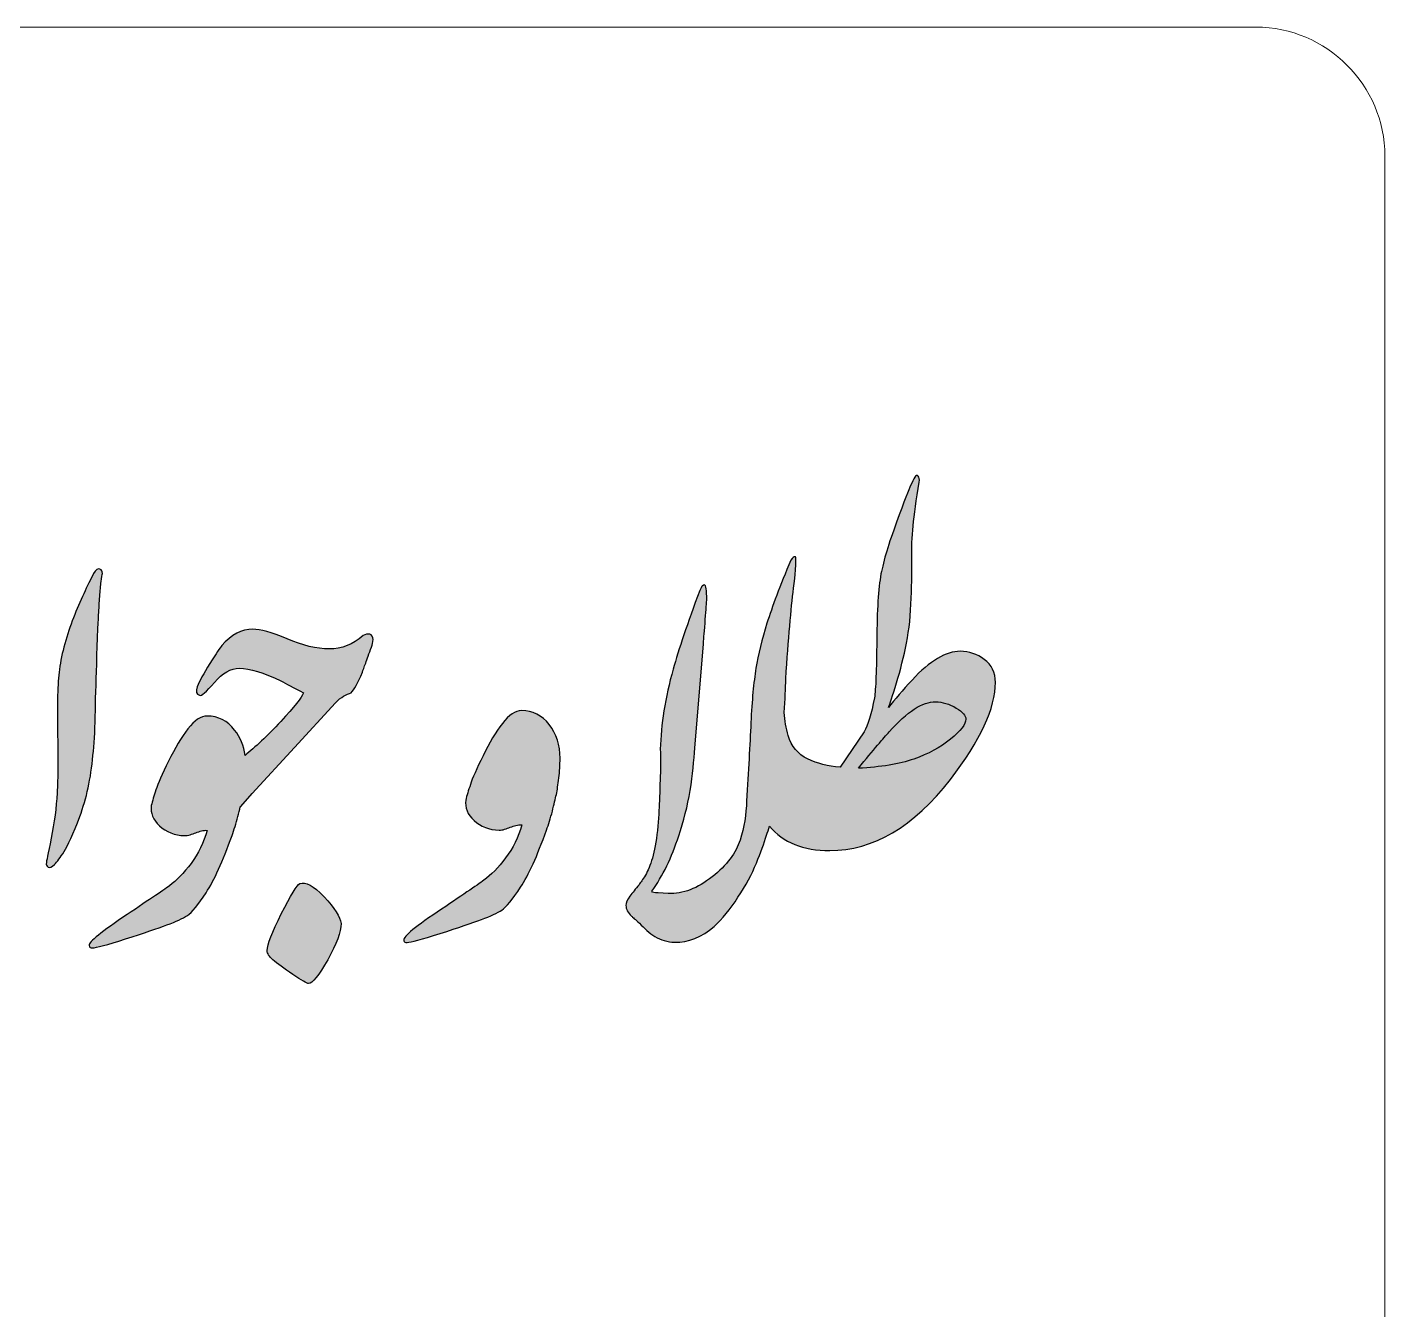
# Model space of a CAD drawing. Header units: millimetres. Extents: x -2352 to 676, y -792 to 122.
# Drawn here: x 654.48 to 675.55, y 101.83 to 121.73 of the extents above; entities that cross this region are included whole.
import ezdxf

# ---------------------------------------------------------------- set-up
doc = ezdxf.new("R2010")
doc.units = ezdxf.units.MM
doc.header["$MEASUREMENT"] = 0
doc.layers.add('Layer 1', color=7, linetype='Continuous')

msp = doc.modelspace()

# ---------------------------------------------------------------- hatches: boundary and pattern name
at = {"layer": 'Layer 1', "true_color": 0x373435}
h = msp.add_hatch(color=250, dxfattribs=at)
edge = h.paths.add_edge_path()
edge.add_spline(control_points=[(666.2322, 111.0967), (666.2386, 110.9753), (666.2588, 110.8567), (666.292, 110.7429), (666.3442, 110.5723), (666.4444, 110.4509), (666.594, 110.3789), (666.7422, 110.3069), (666.9102, 110.2645), (667.0978, 110.2505), (667.0978, 110.2505), (667.4705, 110.7965), (667.4705, 110.7965), (667.5311, 110.9009), (667.5847, 111.0773), (667.6313, 111.3257), (667.6511, 111.4597), (667.6623, 111.7589), (667.6665, 112.2203), (667.6709, 112.682), (667.6919, 113.0248), (667.7315, 113.2478), (667.7725, 113.4552), (667.8529, 113.7218), (667.9729, 114.0492), (668.0927, 114.378), (668.1661, 114.5686), (668.1915, 114.6208), (668.2183, 114.673), (668.2395, 114.7152), (668.2565, 114.7478), (668.2747, 114.7788), (668.2931, 114.7844), (668.3101, 114.7676), (668.3255, 114.7492), (668.3313, 114.7182), (668.3255, 114.6744), (668.2791, 114.3964), (668.2479, 114.1692), (668.2311, 113.9942), (668.2141, 113.8192), (668.2071, 113.6514), (668.2099, 113.4918), (668.2127, 113.3324), (668.2099, 113.1264), (668.2015, 112.8738), (668.1943, 112.6212), (668.1689, 112.3897), (668.1281, 112.1767), (668.0857, 111.9649), (668.0349, 111.7575), (667.9729, 111.5571), (667.9107, 111.3553), (667.8683, 111.2283), (667.8473, 111.1761), (667.9459, 111.3003), (668.0687, 111.4429), (668.2141, 111.6023), (668.4907, 111.9001), (668.7391, 112.0483), (668.9635, 112.0483), (669.1003, 112.0483), (669.2245, 112.0059), (669.3345, 111.9213), (669.4503, 111.8379), (669.5081, 111.7195), (669.5081, 111.5657), (669.5081, 111.1677), (669.2753, 110.6667), (668.8095, 110.0599), (668.2395, 109.3247), (667.6143, 108.9565), (666.937, 108.9565), (666.5262, 108.9565), (666.2138, 109.0823), (666.0016, 109.3349), (665.9864, 109.2843), (665.9718, 109.2381), (665.9578, 109.1965), (665.9182, 109.0723), (665.866, 108.9269), (665.7984, 108.7603), (665.7306, 108.5925), (665.636, 108.4161), (665.5132, 108.2313), (665.3906, 108.0449), (665.2678, 107.8939), (665.1436, 107.7782), (664.9502, 107.613), (664.7456, 107.5312), (664.5312, 107.534), (664.4182, 107.5396), (664.3166, 107.5678), (664.225, 107.6216), (664.1402, 107.6794), (664.0598, 107.7486), (663.985, 107.8318), (663.9188, 107.8869), (663.8778, 107.9221), (663.8622, 107.9391), (663.803, 107.9913), (663.7748, 108.0463), (663.7748, 108.1043), (663.7748, 108.1465), (663.796, 108.1945), (663.8368, 108.2495), (663.8778, 108.3017), (663.9244, 108.3611), (663.978, 108.4273), (664.002, 108.4599), (664.0358, 108.5093), (664.0768, 108.5755), (664.1176, 108.6419), (664.1544, 108.7307), (664.1854, 108.8409), (664.2178, 108.9509), (664.2432, 109.0933), (664.263, 109.2697), (664.2786, 109.4489), (664.2898, 109.6029), (664.2954, 109.7299), (664.2954, 109.7299), (664.3082, 110.1137), (664.3082, 110.1137), (664.311, 110.2463), (664.311, 110.3845), (664.3082, 110.5313), (664.3166, 110.9123), (664.383, 111.3243), (664.5072, 111.7717), (664.5918, 112.0723), (664.7302, 112.4788), (664.9206, 112.991), (664.9334, 113.0248), (664.9474, 113.0474), (664.9588, 113.0586), (664.9714, 113.0714), (664.9812, 113.0784), (664.9898, 113.0784), (665.018, 113.0756), (665.0306, 112.9966), (665.0278, 112.8428), (665.0222, 112.768), (665.0138, 112.648), (665.0024, 112.483), (664.9884, 112.3149), (664.9798, 112.2063), (664.977, 112.1597), (664.977, 112.1597), (664.8416, 110.5483), (664.8416, 110.5483), (664.8332, 110.3549), (664.8092, 110.1347), (664.771, 109.8865), (664.7302, 109.6465), (664.6708, 109.4123), (664.5932, 109.1837), (664.486, 108.8507), (664.3462, 108.5629), (664.1756, 108.3243), (664.184, 108.3075), (664.2164, 108.2989), (664.2744, 108.2989), (664.2744, 108.2989), (664.4324, 108.2905), (664.4324, 108.2905), (664.6582, 108.2821), (664.8854, 108.3681), (665.1126, 108.5487), (665.3398, 108.7293), (665.4836, 108.9199), (665.5458, 109.1187), (665.6078, 109.3191), (665.6416, 109.5209), (665.6474, 109.7255), (665.6756, 110.1913), (665.6968, 110.5963), (665.7136, 110.9419), (665.7306, 111.2891), (665.756, 111.5685), (665.7926, 111.7843), (665.828, 111.9989), (665.8858, 112.2331), (665.9634, 112.4844), (666.0424, 112.737), (666.1652, 113.063), (666.3332, 113.4622), (666.3586, 113.5032), (666.3826, 113.5202), (666.4036, 113.5116), (666.4234, 113.5032), (666.4136, 113.3424), (666.3754, 113.0262), (666.336, 112.7102), (666.2964, 112.2429), (666.2556, 111.6221), (666.2504, 111.4757), (666.243, 111.3005), (666.2322, 111.0967)], knot_values=[0, 0, 0, 0, 0.0151515, 0.0151515, 0.0151515, 0.030303, 0.030303, 0.030303, 0.0454545, 0.0454545, 0.0454545, 0.0606061, 0.0606061, 0.0606061, 0.0757576, 0.0757576, 0.0757576, 0.0909091, 0.0909091, 0.0909091, 0.1060606, 0.1060606, 0.1060606, 0.1212121, 0.1212121, 0.1212121, 0.1363636, 0.1363636, 0.1363636, 0.1515152, 0.1515152, 0.1515152, 0.1666667, 0.1666667, 0.1666667, 0.1818182, 0.1818182, 0.1818182, 0.1969697, 0.1969697, 0.1969697, 0.2121212, 0.2121212, 0.2121212, 0.2272727, 0.2272727, 0.2272727, 0.2424242, 0.2424242, 0.2424242, 0.2575758, 0.2575758, 0.2575758, 0.2727273, 0.2727273, 0.2727273, 0.2878788, 0.2878788, 0.2878788, 0.3030303, 0.3030303, 0.3030303, 0.3181818, 0.3181818, 0.3181818, 0.3333333, 0.3333333, 0.3333333, 0.3484848, 0.3484848, 0.3484848, 0.3636364, 0.3636364, 0.3636364, 0.3787879, 0.3787879, 0.3787879, 0.3939394, 0.3939394, 0.3939394, 0.4090909, 0.4090909, 0.4090909, 0.4242424, 0.4242424, 0.4242424, 0.4393939, 0.4393939, 0.4393939, 0.4545455, 0.4545455, 0.4545455, 0.469697, 0.469697, 0.469697, 0.4848485, 0.4848485, 0.4848485, 0.5, 0.5, 0.5, 0.5151515, 0.5151515, 0.5151515, 0.530303, 0.530303, 0.530303, 0.5454545, 0.5454545, 0.5454545, 0.5606061, 0.5606061, 0.5606061, 0.5757576, 0.5757576, 0.5757576, 0.5909091, 0.5909091, 0.5909091, 0.6060606, 0.6060606, 0.6060606, 0.6212121, 0.6212121, 0.6212121, 0.6363636, 0.6363636, 0.6363636, 0.6515152, 0.6515152, 0.6515152, 0.6666667, 0.6666667, 0.6666667, 0.6818182, 0.6818182, 0.6818182, 0.6969697, 0.6969697, 0.6969697, 0.7121212, 0.7121212, 0.7121212, 0.7272727, 0.7272727, 0.7272727, 0.7424242, 0.7424242, 0.7424242, 0.7575758, 0.7575758, 0.7575758, 0.7727273, 0.7727273, 0.7727273, 0.7878788, 0.7878788, 0.7878788, 0.8030303, 0.8030303, 0.8030303, 0.8181818, 0.8181818, 0.8181818, 0.8333333, 0.8333333, 0.8333333, 0.8484848, 0.8484848, 0.8484848, 0.8636364, 0.8636364, 0.8636364, 0.8787879, 0.8787879, 0.8787879, 0.8939394, 0.8939394, 0.8939394, 0.9090909, 0.9090909, 0.9090909, 0.9242424, 0.9242424, 0.9242424, 0.9393939, 0.9393939, 0.9393939, 0.9545455, 0.9545455, 0.9545455, 0.969697, 0.969697, 0.969697, 0.9848485, 0.9848485, 0.9848485, 1, 1, 1, 1], degree=3, periodic=1)
h = msp.add_hatch(color=250, dxfattribs=at)
edge = h.paths.add_edge_path()
edge.add_spline(control_points=[(655.5634, 111.8465), (655.5522, 111.5459), (655.545, 111.2765), (655.5408, 111.0379), (655.5366, 110.7995), (655.5254, 110.5977), (655.5056, 110.4327), (655.4732, 110.0771), (655.404, 109.7623), (655.301, 109.4871), (655.198, 109.2135), (655.1162, 109.0315), (655.0568, 108.9397), (654.9976, 108.8493), (654.9482, 108.7831), (654.91, 108.7407), (654.8664, 108.6997), (654.8324, 108.6857), (654.8084, 108.6997), (654.786, 108.7139), (654.776, 108.7379), (654.7816, 108.7703), (654.7816, 108.7789), (654.807, 108.9045), (654.8564, 109.1471), (654.9058, 109.3885), (654.937, 109.6241), (654.9496, 109.8513), (654.9624, 110.0785), (654.9638, 110.4001), (654.9552, 110.8151), (654.9468, 111.2299), (654.9566, 111.5473), (654.9848, 111.7675), (655.0018, 111.8945), (655.0286, 112.0271), (655.0668, 112.1641), (655.1062, 112.3023), (655.1514, 112.4363), (655.2022, 112.5678), (655.253, 112.699), (655.3052, 112.8232), (655.3616, 112.9416), (655.4166, 113.0602), (655.4674, 113.1646), (655.514, 113.2564), (655.5522, 113.3142), (655.586, 113.3368), (655.6128, 113.324), (655.641, 113.3114), (655.6524, 113.2888), (655.651, 113.2564), (655.6452, 113.2366), (655.6382, 113.1942), (655.6312, 113.1294), (655.6242, 113.0644), (655.6184, 112.9882), (655.6114, 112.898), (655.6044, 112.809), (655.5974, 112.713), (655.593, 112.6114), (655.5874, 112.5084), (655.5818, 112.4095), (655.5776, 112.3109), (655.5734, 112.2135), (655.5704, 112.1231), (655.5676, 112.0399), (655.5648, 111.9581), (655.5634, 111.8931), (655.5634, 111.8465)], knot_values=[0, 0, 0, 0, 0.0434783, 0.0434783, 0.0434783, 0.0869565, 0.0869565, 0.0869565, 0.1304348, 0.1304348, 0.1304348, 0.173913, 0.173913, 0.173913, 0.2173913, 0.2173913, 0.2173913, 0.2608696, 0.2608696, 0.2608696, 0.3043478, 0.3043478, 0.3043478, 0.3478261, 0.3478261, 0.3478261, 0.3913043, 0.3913043, 0.3913043, 0.4347826, 0.4347826, 0.4347826, 0.4782609, 0.4782609, 0.4782609, 0.5217391, 0.5217391, 0.5217391, 0.5652174, 0.5652174, 0.5652174, 0.6086957, 0.6086957, 0.6086957, 0.6521739, 0.6521739, 0.6521739, 0.6956522, 0.6956522, 0.6956522, 0.7391304, 0.7391304, 0.7391304, 0.7826087, 0.7826087, 0.7826087, 0.826087, 0.826087, 0.826087, 0.8695652, 0.8695652, 0.8695652, 0.9130435, 0.9130435, 0.9130435, 0.9565217, 0.9565217, 0.9565217, 1, 1, 1, 1], degree=3, periodic=1)
h = msp.add_hatch(color=250, dxfattribs=at)
edge = h.paths.add_edge_path()
edge.add_spline(control_points=[(657.6628, 109.1881), (657.5188, 108.7889), (657.3848, 108.4939), (657.2606, 108.3035), (657.1378, 108.1129), (657.0406, 107.9959), (656.97, 107.9493), (656.8994, 107.9041), (656.7936, 107.8546), (656.6538, 107.8024), (656.5128, 107.7502), (656.2982, 107.6782), (656.0104, 107.585), (655.7226, 107.4934), (655.5532, 107.4468), (655.4996, 107.4468), (655.4672, 107.4468), (655.4502, 107.4552), (655.4502, 107.4722), (655.4178, 107.516), (655.5884, 107.6642), (655.9652, 107.9167), (656.342, 108.1693), (656.5848, 108.3345), (656.6934, 108.4121), (656.802, 108.4911), (656.9136, 108.6069), (657.0278, 108.7579), (657.1422, 108.9103), (657.2254, 109.0809), (657.2776, 109.2701), (657.248, 109.2729), (657.2184, 109.2701), (657.1886, 109.2629), (657.1604, 109.2545), (657.1308, 109.2447), (657.1026, 109.2333), (657.073, 109.2221), (657.0434, 109.2121), (657.0138, 109.2023), (656.9826, 109.1925), (656.9544, 109.1881), (656.9262, 109.1881), (656.7724, 109.1939), (656.644, 109.2433), (656.5396, 109.3391), (656.4366, 109.4337), (656.3928, 109.5395), (656.4098, 109.6553), (656.4266, 109.7245), (656.4506, 109.8049), (656.4818, 109.8993), (656.5142, 109.9925), (656.579, 110.1407), (656.6778, 110.3439), (656.778, 110.5457), (656.8782, 110.7135), (656.9784, 110.8463), (657.0786, 110.9775), (657.1788, 111.0437), (657.2776, 111.0437), (657.4484, 111.0437), (657.5908, 110.9719), (657.7038, 110.8265), (657.792, 110.7141), (657.8458, 110.5825), (657.865, 110.4335), (658.0203, 110.5569), (658.2043, 110.7315), (658.4209, 110.9575), (658.6271, 111.1861), (658.7441, 111.3343), (658.7723, 111.4033), (658.6143, 111.4839), (658.4971, 111.5459), (658.4209, 111.5897), (658.1501, 111.7195), (657.9369, 111.7843), (657.7788, 111.7843), (657.6448, 111.7843), (657.515, 111.7111), (657.3908, 111.5643), (657.261, 111.4161), (657.1848, 111.3497), (657.1594, 111.3667), (657.11, 111.3793), (657.0972, 111.4245), (657.1226, 111.4979), (657.1552, 111.5811), (657.2214, 111.7011), (657.3202, 111.8577), (657.419, 112.0159), (657.4796, 112.1075), (657.5022, 112.1357), (657.6518, 112.3065), (657.8126, 112.3911), (657.9863, 112.3911), (658.0965, 112.3911), (658.2743, 112.3417), (658.5197, 112.2429), (658.7597, 112.1385), (658.9755, 112.0849), (659.1689, 112.0849), (659.3635, 112.0849), (659.5399, 112.1541), (659.6981, 112.2923), (659.7305, 112.3121), (659.7657, 112.3191), (659.8011, 112.3163), (659.8335, 112.3009), (659.8505, 112.2713), (659.8505, 112.2303), (659.8505, 112.1921), (659.8419, 112.1513), (659.8265, 112.1103), (659.7897, 112.0115), (659.7601, 111.9297), (659.7375, 111.8663), (659.7135, 111.8027), (659.6967, 111.7547), (659.6853, 111.7223), (659.6133, 111.5557), (659.5555, 111.4499), (659.5117, 111.4033), (659.4369, 111.3865), (659.3565, 111.3357), (659.2677, 111.2509), (659.2677, 111.2509), (658.6313, 110.5553), (658.6313, 110.5553), (658.6313, 110.5553), (657.9737, 109.8413), (657.9737, 109.8413), (657.9737, 109.8413), (657.8, 109.6381), (657.8, 109.6381), (657.8, 109.6381), (657.791, 109.6345), (657.791, 109.6345), (657.7806, 109.5893), (657.768, 109.5387), (657.7532, 109.4831), (657.7264, 109.3773), (657.6952, 109.2785), (657.6628, 109.1881)], knot_values=[0, 0, 0, 0, 0.0208333, 0.0208333, 0.0208333, 0.0416667, 0.0416667, 0.0416667, 0.0625, 0.0625, 0.0625, 0.0833333, 0.0833333, 0.0833333, 0.1041667, 0.1041667, 0.1041667, 0.125, 0.125, 0.125, 0.1458333, 0.1458333, 0.1458333, 0.1666667, 0.1666667, 0.1666667, 0.1875, 0.1875, 0.1875, 0.2083333, 0.2083333, 0.2083333, 0.2291667, 0.2291667, 0.2291667, 0.25, 0.25, 0.25, 0.2708333, 0.2708333, 0.2708333, 0.2916667, 0.2916667, 0.2916667, 0.3125, 0.3125, 0.3125, 0.3333333, 0.3333333, 0.3333333, 0.3541667, 0.3541667, 0.3541667, 0.375, 0.375, 0.375, 0.3958333, 0.3958333, 0.3958333, 0.4166667, 0.4166667, 0.4166667, 0.4375, 0.4375, 0.4375, 0.4583333, 0.4583333, 0.4583333, 0.4791667, 0.4791667, 0.4791667, 0.5, 0.5, 0.5, 0.5208333, 0.5208333, 0.5208333, 0.5416667, 0.5416667, 0.5416667, 0.5625, 0.5625, 0.5625, 0.5833333, 0.5833333, 0.5833333, 0.6041667, 0.6041667, 0.6041667, 0.625, 0.625, 0.625, 0.6458333, 0.6458333, 0.6458333, 0.6666667, 0.6666667, 0.6666667, 0.6875, 0.6875, 0.6875, 0.7083333, 0.7083333, 0.7083333, 0.7291667, 0.7291667, 0.7291667, 0.75, 0.75, 0.75, 0.7708333, 0.7708333, 0.7708333, 0.7916667, 0.7916667, 0.7916667, 0.8125, 0.8125, 0.8125, 0.8333333, 0.8333333, 0.8333333, 0.8541667, 0.8541667, 0.8541667, 0.875, 0.875, 0.875, 0.8958333, 0.8958333, 0.8958333, 0.9166667, 0.9166667, 0.9166667, 0.9375, 0.9375, 0.9375, 0.9583333, 0.9583333, 0.9583333, 0.9791667, 0.9791667, 0.9791667, 1, 1, 1, 1], degree=3, periodic=1)
h = msp.add_hatch(color=250, dxfattribs=at)
edge = h.paths.add_edge_path()
edge.add_spline(control_points=[(669.0495, 110.9941), (669.0495, 111.0491), (669.0001, 111.1071), (668.9013, 111.1677), (668.7927, 111.2311), (668.6855, 111.2637), (668.5781, 111.2637), (668.3793, 111.2721), (668.1407, 111.1155), (667.8585, 110.7965), (667.7767, 110.7105), (667.6173, 110.5229), (667.3829, 110.2335), (667.7301, 110.2505), (668.0165, 110.2985), (668.2409, 110.3761), (668.4653, 110.4551), (668.6557, 110.5581), (668.8095, 110.6851), (668.9691, 110.8135), (669.0495, 110.9179), (669.0495, 110.9941)], knot_values=[0, 0, 0, 0, 0.1428571, 0.1428571, 0.1428571, 0.2857143, 0.2857143, 0.2857143, 0.4285714, 0.4285714, 0.4285714, 0.5714286, 0.5714286, 0.5714286, 0.7142857, 0.7142857, 0.7142857, 0.8571429, 0.8571429, 0.8571429, 1, 1, 1, 1], degree=3, periodic=1)
h = msp.add_hatch(color=250, dxfattribs=at)
edge = h.paths.add_edge_path()
edge.add_spline(control_points=[(662.5414, 109.2727), (662.3987, 108.8719), (662.2647, 108.5769), (662.1405, 108.3879), (662.0163, 108.1973), (661.9189, 108.0789), (661.8499, 108.0337), (661.7793, 107.9885), (661.6735, 107.9391), (661.5337, 107.8869), (661.3927, 107.8346), (661.1781, 107.7626), (660.8903, 107.6694), (660.6025, 107.5778), (660.4317, 107.5312), (660.3795, 107.5312), (660.3471, 107.5312), (660.3301, 107.5396), (660.3301, 107.5566), (660.2977, 107.6004), (660.4683, 107.7486), (660.8451, 108.0013), (661.2205, 108.2523), (661.4633, 108.4189), (661.5719, 108.4965), (661.6819, 108.5755), (661.7935, 108.6899), (661.9077, 108.8423), (662.0221, 108.9933), (662.1053, 109.1639), (662.1575, 109.3545), (662.1265, 109.3573), (662.0967, 109.3545), (662.0685, 109.3459), (662.0389, 109.3375), (662.0107, 109.3291), (661.9811, 109.3177), (661.9529, 109.3065), (661.9233, 109.2965), (661.8921, 109.2867), (661.8625, 109.2769), (661.8329, 109.2727), (661.8061, 109.2727), (661.6523, 109.2769), (661.5225, 109.3277), (661.4195, 109.4221), (661.3165, 109.5181), (661.2727, 109.6239), (661.2897, 109.7397), (661.3051, 109.8075), (661.3305, 109.8893), (661.3617, 109.9823), (661.3927, 110.0769), (661.4589, 110.2251), (661.5577, 110.4269), (661.6565, 110.6301), (661.7567, 110.7981), (661.8583, 110.9293), (661.9585, 111.0619), (662.0587, 111.1283), (662.1575, 111.1283), (662.3283, 111.1283), (662.4707, 111.0563), (662.5838, 110.9109), (662.6966, 110.7669), (662.753, 110.5919), (662.753, 110.3887), (662.753, 110.2857), (662.746, 110.1841), (662.7348, 110.0825), (662.722, 109.9795), (662.7094, 109.8949), (662.6952, 109.8285), (662.681, 109.7609), (662.66, 109.6733), (662.6332, 109.5675), (662.6048, 109.4617), (662.5752, 109.3629), (662.5414, 109.2727)], knot_values=[0, 0, 0, 0, 0.0384615, 0.0384615, 0.0384615, 0.0769231, 0.0769231, 0.0769231, 0.1153846, 0.1153846, 0.1153846, 0.1538462, 0.1538462, 0.1538462, 0.1923077, 0.1923077, 0.1923077, 0.2307692, 0.2307692, 0.2307692, 0.2692308, 0.2692308, 0.2692308, 0.3076923, 0.3076923, 0.3076923, 0.3461538, 0.3461538, 0.3461538, 0.3846154, 0.3846154, 0.3846154, 0.4230769, 0.4230769, 0.4230769, 0.4615385, 0.4615385, 0.4615385, 0.5, 0.5, 0.5, 0.5384615, 0.5384615, 0.5384615, 0.5769231, 0.5769231, 0.5769231, 0.6153846, 0.6153846, 0.6153846, 0.6538462, 0.6538462, 0.6538462, 0.6923077, 0.6923077, 0.6923077, 0.7307692, 0.7307692, 0.7307692, 0.7692308, 0.7692308, 0.7692308, 0.8076923, 0.8076923, 0.8076923, 0.8461538, 0.8461538, 0.8461538, 0.8846154, 0.8846154, 0.8846154, 0.9230769, 0.9230769, 0.9230769, 0.9615385, 0.9615385, 0.9615385, 1, 1, 1, 1], degree=3, periodic=1)
h = msp.add_hatch(color=250, dxfattribs=at)
edge = h.paths.add_edge_path()
edge.add_spline(control_points=[(658.2091, 107.4054), (658.2091, 107.3588), (658.2387, 107.3108), (658.2967, 107.2614), (658.3657, 107.2064), (658.4687, 107.1316), (658.6057, 107.0356), (658.7439, 106.941), (658.8257, 106.8932), (658.8497, 106.8932), (658.9105, 106.8932), (659.0093, 107.0172), (659.1475, 107.2628), (659.2859, 107.5098), (659.3549, 107.6974), (659.3549, 107.8272), (659.3437, 107.9261), (659.2561, 108.0645), (659.0925, 108.2393), (658.9273, 108.4143), (658.8019, 108.4821), (658.7143, 108.4441), (658.6691, 108.4215), (658.5747, 108.2663), (658.4279, 107.9769), (658.2825, 107.6876), (658.2091, 107.497), (658.2091, 107.4054)], knot_values=[0, 0, 0, 0, 0.1111111, 0.1111111, 0.1111111, 0.2222222, 0.2222222, 0.2222222, 0.3333333, 0.3333333, 0.3333333, 0.4444444, 0.4444444, 0.4444444, 0.5555556, 0.5555556, 0.5555556, 0.6666667, 0.6666667, 0.6666667, 0.7777778, 0.7777778, 0.7777778, 0.8888889, 0.8888889, 0.8888889, 1, 1, 1, 1], degree=3, periodic=1)

# ---------------------------------------------------------------- linework, layer by layer
at = {"layer": 'Layer 1', "color": 250, "lineweight": 18}
msp.add_open_spline([(637.7503, 121.7313), (637.7503, 121.7313), (673.5503, 121.7313), (673.5503, 121.7313), (674.6503, 121.7313), (675.5503, 120.8313), (675.5503, 119.7313), (675.5503, 119.7313), (675.5503, 83.9313), (675.5503, 83.9313), (675.5503, 82.8313), (674.6503, 81.9313), (673.5503, 81.9313), (673.5503, 81.9313), (637.7503, 81.9313), (637.7503, 81.9313), (636.6503, 81.9313), (635.7503, 82.8313), (635.7503, 83.9313), (635.7503, 83.9313), (635.7503, 119.7313), (635.7503, 119.7313), (635.7503, 120.8313), (636.6503, 121.7313), (637.7503, 121.7313)], degree=3, knots=[0, 0, 0, 0, 0.125, 0.125, 0.125, 0.25, 0.25, 0.25, 0.375, 0.375, 0.375, 0.5, 0.5, 0.5, 0.625, 0.625, 0.625, 0.75, 0.75, 0.75, 0.875, 0.875, 0.875, 1, 1, 1, 1], dxfattribs=at)
at = {"layer": 'Layer 1', "color": 250}
for points, knots in [([(666.2322, 111.0967), (666.2386, 110.9753), (666.2588, 110.8567), (666.292, 110.7429), (666.3442, 110.5723), (666.4444, 110.4509), (666.594, 110.3789), (666.7422, 110.3069), (666.9102, 110.2645), (667.0978, 110.2505), (667.0978, 110.2505), (667.4705, 110.7965), (667.4705, 110.7965), (667.5311, 110.9009), (667.5847, 111.0773), (667.6313, 111.3257), (667.6511, 111.4597), (667.6623, 111.7589), (667.6665, 112.2203), (667.6709, 112.682), (667.6919, 113.0248), (667.7315, 113.2478), (667.7725, 113.4552), (667.8529, 113.7218), (667.9729, 114.0492), (668.0927, 114.378), (668.1661, 114.5686), (668.1915, 114.6208), (668.2183, 114.673), (668.2395, 114.7152), (668.2565, 114.7478), (668.2747, 114.7788), (668.2931, 114.7844), (668.3101, 114.7676), (668.3255, 114.7492), (668.3313, 114.7182), (668.3255, 114.6744), (668.2791, 114.3964), (668.2479, 114.1692), (668.2311, 113.9942), (668.2141, 113.8192), (668.2071, 113.6514), (668.2099, 113.4918), (668.2127, 113.3324), (668.2099, 113.1264), (668.2015, 112.8738), (668.1943, 112.6212), (668.1689, 112.3897), (668.1281, 112.1767), (668.0857, 111.9649), (668.0349, 111.7575), (667.9729, 111.5571), (667.9107, 111.3553), (667.8683, 111.2283), (667.8473, 111.1761), (667.9459, 111.3003), (668.0687, 111.4429), (668.2141, 111.6023), (668.4907, 111.9001), (668.7391, 112.0483), (668.9635, 112.0483), (669.1003, 112.0483), (669.2245, 112.0059), (669.3345, 111.9213), (669.4503, 111.8379), (669.5081, 111.7195), (669.5081, 111.5657), (669.5081, 111.1677), (669.2753, 110.6667), (668.8095, 110.0599), (668.2395, 109.3247), (667.6143, 108.9565), (666.937, 108.9565), (666.5262, 108.9565), (666.2138, 109.0823), (666.0016, 109.3349), (665.9864, 109.2843), (665.9718, 109.2381), (665.9578, 109.1965), (665.9182, 109.0723), (665.866, 108.9269), (665.7984, 108.7603), (665.7306, 108.5925), (665.636, 108.4161), (665.5132, 108.2313), (665.3906, 108.0449), (665.2678, 107.8939), (665.1436, 107.7782), (664.9502, 107.613), (664.7456, 107.5312), (664.5312, 107.534), (664.4182, 107.5396), (664.3166, 107.5678), (664.225, 107.6216), (664.1402, 107.6794), (664.0598, 107.7486), (663.985, 107.8318), (663.9188, 107.8869), (663.8778, 107.9221), (663.8622, 107.9391), (663.803, 107.9913), (663.7748, 108.0463), (663.7748, 108.1043), (663.7748, 108.1465), (663.796, 108.1945), (663.8368, 108.2495), (663.8778, 108.3017), (663.9244, 108.3611), (663.978, 108.4273), (664.002, 108.4599), (664.0358, 108.5093), (664.0768, 108.5755), (664.1176, 108.6419), (664.1544, 108.7307), (664.1854, 108.8409), (664.2178, 108.9509), (664.2432, 109.0933), (664.263, 109.2697), (664.2786, 109.4489), (664.2898, 109.6029), (664.2954, 109.7299), (664.2954, 109.7299), (664.3082, 110.1137), (664.3082, 110.1137), (664.311, 110.2463), (664.311, 110.3845), (664.3082, 110.5313), (664.3166, 110.9123), (664.383, 111.3243), (664.5072, 111.7717), (664.5918, 112.0723), (664.7302, 112.4788), (664.9206, 112.991), (664.9334, 113.0248), (664.9474, 113.0474), (664.9588, 113.0586), (664.9714, 113.0714), (664.9812, 113.0784), (664.9898, 113.0784), (665.018, 113.0756), (665.0306, 112.9966), (665.0278, 112.8428), (665.0222, 112.768), (665.0138, 112.648), (665.0024, 112.483), (664.9884, 112.3149), (664.9798, 112.2063), (664.977, 112.1597), (664.977, 112.1597), (664.8416, 110.5483), (664.8416, 110.5483), (664.8332, 110.3549), (664.8092, 110.1347), (664.771, 109.8865), (664.7302, 109.6465), (664.6708, 109.4123), (664.5932, 109.1837), (664.486, 108.8507), (664.3462, 108.5629), (664.1756, 108.3243), (664.184, 108.3075), (664.2164, 108.2989), (664.2744, 108.2989), (664.2744, 108.2989), (664.4324, 108.2905), (664.4324, 108.2905), (664.6582, 108.2821), (664.8854, 108.3681), (665.1126, 108.5487), (665.3398, 108.7293), (665.4836, 108.9199), (665.5458, 109.1187), (665.6078, 109.3191), (665.6416, 109.5209), (665.6474, 109.7255), (665.6756, 110.1913), (665.6968, 110.5963), (665.7136, 110.9419), (665.7306, 111.2891), (665.756, 111.5685), (665.7926, 111.7843), (665.828, 111.9989), (665.8858, 112.2331), (665.9634, 112.4844), (666.0424, 112.737), (666.1652, 113.063), (666.3332, 113.4622), (666.3586, 113.5032), (666.3826, 113.5202), (666.4036, 113.5116), (666.4234, 113.5032), (666.4136, 113.3424), (666.3754, 113.0262), (666.336, 112.7102), (666.2964, 112.2429), (666.2556, 111.6221), (666.2504, 111.4757), (666.243, 111.3005), (666.2322, 111.0967)], [0, 0, 0, 0, 0.0151515, 0.0151515, 0.0151515, 0.030303, 0.030303, 0.030303, 0.0454545, 0.0454545, 0.0454545, 0.0606061, 0.0606061, 0.0606061, 0.0757576, 0.0757576, 0.0757576, 0.0909091, 0.0909091, 0.0909091, 0.1060606, 0.1060606, 0.1060606, 0.1212121, 0.1212121, 0.1212121, 0.1363636, 0.1363636, 0.1363636, 0.1515152, 0.1515152, 0.1515152, 0.1666667, 0.1666667, 0.1666667, 0.1818182, 0.1818182, 0.1818182, 0.1969697, 0.1969697, 0.1969697, 0.2121212, 0.2121212, 0.2121212, 0.2272727, 0.2272727, 0.2272727, 0.2424242, 0.2424242, 0.2424242, 0.2575758, 0.2575758, 0.2575758, 0.2727273, 0.2727273, 0.2727273, 0.2878788, 0.2878788, 0.2878788, 0.3030303, 0.3030303, 0.3030303, 0.3181818, 0.3181818, 0.3181818, 0.3333333, 0.3333333, 0.3333333, 0.3484848, 0.3484848, 0.3484848, 0.3636364, 0.3636364, 0.3636364, 0.3787879, 0.3787879, 0.3787879, 0.3939394, 0.3939394, 0.3939394, 0.4090909, 0.4090909, 0.4090909, 0.4242424, 0.4242424, 0.4242424, 0.4393939, 0.4393939, 0.4393939, 0.4545455, 0.4545455, 0.4545455, 0.469697, 0.469697, 0.469697, 0.4848485, 0.4848485, 0.4848485, 0.5, 0.5, 0.5, 0.5151515, 0.5151515, 0.5151515, 0.530303, 0.530303, 0.530303, 0.5454545, 0.5454545, 0.5454545, 0.5606061, 0.5606061, 0.5606061, 0.5757576, 0.5757576, 0.5757576, 0.5909091, 0.5909091, 0.5909091, 0.6060606, 0.6060606, 0.6060606, 0.6212121, 0.6212121, 0.6212121, 0.6363636, 0.6363636, 0.6363636, 0.6515152, 0.6515152, 0.6515152, 0.6666667, 0.6666667, 0.6666667, 0.6818182, 0.6818182, 0.6818182, 0.6969697, 0.6969697, 0.6969697, 0.7121212, 0.7121212, 0.7121212, 0.7272727, 0.7272727, 0.7272727, 0.7424242, 0.7424242, 0.7424242, 0.7575758, 0.7575758, 0.7575758, 0.7727273, 0.7727273, 0.7727273, 0.7878788, 0.7878788, 0.7878788, 0.8030303, 0.8030303, 0.8030303, 0.8181818, 0.8181818, 0.8181818, 0.8333333, 0.8333333, 0.8333333, 0.8484848, 0.8484848, 0.8484848, 0.8636364, 0.8636364, 0.8636364, 0.8787879, 0.8787879, 0.8787879, 0.8939394, 0.8939394, 0.8939394, 0.9090909, 0.9090909, 0.9090909, 0.9242424, 0.9242424, 0.9242424, 0.9393939, 0.9393939, 0.9393939, 0.9545455, 0.9545455, 0.9545455, 0.969697, 0.969697, 0.969697, 0.9848485, 0.9848485, 0.9848485, 1, 1, 1, 1]), ([(655.5634, 111.8465), (655.5522, 111.5459), (655.545, 111.2765), (655.5408, 111.0379), (655.5366, 110.7995), (655.5254, 110.5977), (655.5056, 110.4327), (655.4732, 110.0771), (655.404, 109.7623), (655.301, 109.4871), (655.198, 109.2135), (655.1162, 109.0315), (655.0568, 108.9397), (654.9976, 108.8493), (654.9482, 108.7831), (654.91, 108.7407), (654.8664, 108.6997), (654.8324, 108.6857), (654.8084, 108.6997), (654.786, 108.7139), (654.776, 108.7379), (654.7816, 108.7703), (654.7816, 108.7789), (654.807, 108.9045), (654.8564, 109.1471), (654.9058, 109.3885), (654.937, 109.6241), (654.9496, 109.8513), (654.9624, 110.0785), (654.9638, 110.4001), (654.9552, 110.8151), (654.9468, 111.2299), (654.9566, 111.5473), (654.9848, 111.7675), (655.0018, 111.8945), (655.0286, 112.0271), (655.0668, 112.1641), (655.1062, 112.3023), (655.1514, 112.4363), (655.2022, 112.5678), (655.253, 112.699), (655.3052, 112.8232), (655.3616, 112.9416), (655.4166, 113.0602), (655.4674, 113.1646), (655.514, 113.2564), (655.5522, 113.3142), (655.586, 113.3368), (655.6128, 113.324), (655.641, 113.3114), (655.6524, 113.2888), (655.651, 113.2564), (655.6452, 113.2366), (655.6382, 113.1942), (655.6312, 113.1294), (655.6242, 113.0644), (655.6184, 112.9882), (655.6114, 112.898), (655.6044, 112.809), (655.5974, 112.713), (655.593, 112.6114), (655.5874, 112.5084), (655.5818, 112.4095), (655.5776, 112.3109), (655.5734, 112.2135), (655.5704, 112.1231), (655.5676, 112.0399), (655.5648, 111.9581), (655.5634, 111.8931), (655.5634, 111.8465)], [0, 0, 0, 0, 0.0434783, 0.0434783, 0.0434783, 0.0869565, 0.0869565, 0.0869565, 0.1304348, 0.1304348, 0.1304348, 0.173913, 0.173913, 0.173913, 0.2173913, 0.2173913, 0.2173913, 0.2608696, 0.2608696, 0.2608696, 0.3043478, 0.3043478, 0.3043478, 0.3478261, 0.3478261, 0.3478261, 0.3913043, 0.3913043, 0.3913043, 0.4347826, 0.4347826, 0.4347826, 0.4782609, 0.4782609, 0.4782609, 0.5217391, 0.5217391, 0.5217391, 0.5652174, 0.5652174, 0.5652174, 0.6086957, 0.6086957, 0.6086957, 0.6521739, 0.6521739, 0.6521739, 0.6956522, 0.6956522, 0.6956522, 0.7391304, 0.7391304, 0.7391304, 0.7826087, 0.7826087, 0.7826087, 0.826087, 0.826087, 0.826087, 0.8695652, 0.8695652, 0.8695652, 0.9130435, 0.9130435, 0.9130435, 0.9565217, 0.9565217, 0.9565217, 1, 1, 1, 1]), ([(657.6628, 109.1881), (657.5188, 108.7889), (657.3848, 108.4939), (657.2606, 108.3035), (657.1378, 108.1129), (657.0406, 107.9959), (656.97, 107.9493), (656.8994, 107.9041), (656.7936, 107.8546), (656.6538, 107.8024), (656.5128, 107.7502), (656.2982, 107.6782), (656.0104, 107.585), (655.7226, 107.4934), (655.5532, 107.4468), (655.4996, 107.4468), (655.4672, 107.4468), (655.4502, 107.4552), (655.4502, 107.4722), (655.4178, 107.516), (655.5884, 107.6642), (655.9652, 107.9167), (656.342, 108.1693), (656.5848, 108.3345), (656.6934, 108.4121), (656.802, 108.4911), (656.9136, 108.6069), (657.0278, 108.7579), (657.1422, 108.9103), (657.2254, 109.0809), (657.2776, 109.2701), (657.248, 109.2729), (657.2184, 109.2701), (657.1886, 109.2629), (657.1604, 109.2545), (657.1308, 109.2447), (657.1026, 109.2333), (657.073, 109.2221), (657.0434, 109.2121), (657.0138, 109.2023), (656.9826, 109.1925), (656.9544, 109.1881), (656.9262, 109.1881), (656.7724, 109.1939), (656.644, 109.2433), (656.5396, 109.3391), (656.4366, 109.4337), (656.3928, 109.5395), (656.4098, 109.6553), (656.4266, 109.7245), (656.4506, 109.8049), (656.4818, 109.8993), (656.5142, 109.9925), (656.579, 110.1407), (656.6778, 110.3439), (656.778, 110.5457), (656.8782, 110.7135), (656.9784, 110.8463), (657.0786, 110.9775), (657.1788, 111.0437), (657.2776, 111.0437), (657.4484, 111.0437), (657.5908, 110.9719), (657.7038, 110.8265), (657.792, 110.7141), (657.8458, 110.5825), (657.865, 110.4335), (658.0203, 110.5569), (658.2043, 110.7315), (658.4209, 110.9575), (658.6271, 111.1861), (658.7441, 111.3343), (658.7723, 111.4033), (658.6143, 111.4839), (658.4971, 111.5459), (658.4209, 111.5897), (658.1501, 111.7195), (657.9369, 111.7843), (657.7788, 111.7843), (657.6448, 111.7843), (657.515, 111.7111), (657.3908, 111.5643), (657.261, 111.4161), (657.1848, 111.3497), (657.1594, 111.3667), (657.11, 111.3793), (657.0972, 111.4245), (657.1226, 111.4979), (657.1552, 111.5811), (657.2214, 111.7011), (657.3202, 111.8577), (657.419, 112.0159), (657.4796, 112.1075), (657.5022, 112.1357), (657.6518, 112.3065), (657.8126, 112.3911), (657.9863, 112.3911), (658.0965, 112.3911), (658.2743, 112.3417), (658.5197, 112.2429), (658.7597, 112.1385), (658.9755, 112.0849), (659.1689, 112.0849), (659.3635, 112.0849), (659.5399, 112.1541), (659.6981, 112.2923), (659.7305, 112.3121), (659.7657, 112.3191), (659.8011, 112.3163), (659.8335, 112.3009), (659.8505, 112.2713), (659.8505, 112.2303), (659.8505, 112.1921), (659.8419, 112.1513), (659.8265, 112.1103), (659.7897, 112.0115), (659.7601, 111.9297), (659.7375, 111.8663), (659.7135, 111.8027), (659.6967, 111.7547), (659.6853, 111.7223), (659.6133, 111.5557), (659.5555, 111.4499), (659.5117, 111.4033), (659.4369, 111.3865), (659.3565, 111.3357), (659.2677, 111.2509), (659.2677, 111.2509), (658.6313, 110.5553), (658.6313, 110.5553), (658.6313, 110.5553), (657.9737, 109.8413), (657.9737, 109.8413), (657.9737, 109.8413), (657.8, 109.6381), (657.8, 109.6381), (657.8, 109.6381), (657.791, 109.6345), (657.791, 109.6345), (657.7806, 109.5893), (657.768, 109.5387), (657.7532, 109.4831), (657.7264, 109.3773), (657.6952, 109.2785), (657.6628, 109.1881)], [0, 0, 0, 0, 0.0208333, 0.0208333, 0.0208333, 0.0416667, 0.0416667, 0.0416667, 0.0625, 0.0625, 0.0625, 0.0833333, 0.0833333, 0.0833333, 0.1041667, 0.1041667, 0.1041667, 0.125, 0.125, 0.125, 0.1458333, 0.1458333, 0.1458333, 0.1666667, 0.1666667, 0.1666667, 0.1875, 0.1875, 0.1875, 0.2083333, 0.2083333, 0.2083333, 0.2291667, 0.2291667, 0.2291667, 0.25, 0.25, 0.25, 0.2708333, 0.2708333, 0.2708333, 0.2916667, 0.2916667, 0.2916667, 0.3125, 0.3125, 0.3125, 0.3333333, 0.3333333, 0.3333333, 0.3541667, 0.3541667, 0.3541667, 0.375, 0.375, 0.375, 0.3958333, 0.3958333, 0.3958333, 0.4166667, 0.4166667, 0.4166667, 0.4375, 0.4375, 0.4375, 0.4583333, 0.4583333, 0.4583333, 0.4791667, 0.4791667, 0.4791667, 0.5, 0.5, 0.5, 0.5208333, 0.5208333, 0.5208333, 0.5416667, 0.5416667, 0.5416667, 0.5625, 0.5625, 0.5625, 0.5833333, 0.5833333, 0.5833333, 0.6041667, 0.6041667, 0.6041667, 0.625, 0.625, 0.625, 0.6458333, 0.6458333, 0.6458333, 0.6666667, 0.6666667, 0.6666667, 0.6875, 0.6875, 0.6875, 0.7083333, 0.7083333, 0.7083333, 0.7291667, 0.7291667, 0.7291667, 0.75, 0.75, 0.75, 0.7708333, 0.7708333, 0.7708333, 0.7916667, 0.7916667, 0.7916667, 0.8125, 0.8125, 0.8125, 0.8333333, 0.8333333, 0.8333333, 0.8541667, 0.8541667, 0.8541667, 0.875, 0.875, 0.875, 0.8958333, 0.8958333, 0.8958333, 0.9166667, 0.9166667, 0.9166667, 0.9375, 0.9375, 0.9375, 0.9583333, 0.9583333, 0.9583333, 0.9791667, 0.9791667, 0.9791667, 1, 1, 1, 1]), ([(669.0495, 110.9941), (669.0495, 111.0491), (669.0001, 111.1071), (668.9013, 111.1677), (668.7927, 111.2311), (668.6855, 111.2637), (668.5781, 111.2637), (668.3793, 111.2721), (668.1407, 111.1155), (667.8585, 110.7965), (667.7767, 110.7105), (667.6173, 110.5229), (667.3829, 110.2335), (667.7301, 110.2505), (668.0165, 110.2985), (668.2409, 110.3761), (668.4653, 110.4551), (668.6557, 110.5581), (668.8095, 110.6851), (668.9691, 110.8135), (669.0495, 110.9179), (669.0495, 110.9941)], [0, 0, 0, 0, 0.1428571, 0.1428571, 0.1428571, 0.2857143, 0.2857143, 0.2857143, 0.4285714, 0.4285714, 0.4285714, 0.5714286, 0.5714286, 0.5714286, 0.7142857, 0.7142857, 0.7142857, 0.8571429, 0.8571429, 0.8571429, 1, 1, 1, 1]), ([(662.5414, 109.2727), (662.3987, 108.8719), (662.2647, 108.5769), (662.1405, 108.3879), (662.0163, 108.1973), (661.9189, 108.0789), (661.8499, 108.0337), (661.7793, 107.9885), (661.6735, 107.9391), (661.5337, 107.8869), (661.3927, 107.8346), (661.1781, 107.7626), (660.8903, 107.6694), (660.6025, 107.5778), (660.4317, 107.5312), (660.3795, 107.5312), (660.3471, 107.5312), (660.3301, 107.5396), (660.3301, 107.5566), (660.2977, 107.6004), (660.4683, 107.7486), (660.8451, 108.0013), (661.2205, 108.2523), (661.4633, 108.4189), (661.5719, 108.4965), (661.6819, 108.5755), (661.7935, 108.6899), (661.9077, 108.8423), (662.0221, 108.9933), (662.1053, 109.1639), (662.1575, 109.3545), (662.1265, 109.3573), (662.0967, 109.3545), (662.0685, 109.3459), (662.0389, 109.3375), (662.0107, 109.3291), (661.9811, 109.3177), (661.9529, 109.3065), (661.9233, 109.2965), (661.8921, 109.2867), (661.8625, 109.2769), (661.8329, 109.2727), (661.8061, 109.2727), (661.6523, 109.2769), (661.5225, 109.3277), (661.4195, 109.4221), (661.3165, 109.5181), (661.2727, 109.6239), (661.2897, 109.7397), (661.3051, 109.8075), (661.3305, 109.8893), (661.3617, 109.9823), (661.3927, 110.0769), (661.4589, 110.2251), (661.5577, 110.4269), (661.6565, 110.6301), (661.7567, 110.7981), (661.8583, 110.9293), (661.9585, 111.0619), (662.0587, 111.1283), (662.1575, 111.1283), (662.3283, 111.1283), (662.4707, 111.0563), (662.5838, 110.9109), (662.6966, 110.7669), (662.753, 110.5919), (662.753, 110.3887), (662.753, 110.2857), (662.746, 110.1841), (662.7348, 110.0825), (662.722, 109.9795), (662.7094, 109.8949), (662.6952, 109.8285), (662.681, 109.7609), (662.66, 109.6733), (662.6332, 109.5675), (662.6048, 109.4617), (662.5752, 109.3629), (662.5414, 109.2727)], [0, 0, 0, 0, 0.0384615, 0.0384615, 0.0384615, 0.0769231, 0.0769231, 0.0769231, 0.1153846, 0.1153846, 0.1153846, 0.1538462, 0.1538462, 0.1538462, 0.1923077, 0.1923077, 0.1923077, 0.2307692, 0.2307692, 0.2307692, 0.2692308, 0.2692308, 0.2692308, 0.3076923, 0.3076923, 0.3076923, 0.3461538, 0.3461538, 0.3461538, 0.3846154, 0.3846154, 0.3846154, 0.4230769, 0.4230769, 0.4230769, 0.4615385, 0.4615385, 0.4615385, 0.5, 0.5, 0.5, 0.5384615, 0.5384615, 0.5384615, 0.5769231, 0.5769231, 0.5769231, 0.6153846, 0.6153846, 0.6153846, 0.6538462, 0.6538462, 0.6538462, 0.6923077, 0.6923077, 0.6923077, 0.7307692, 0.7307692, 0.7307692, 0.7692308, 0.7692308, 0.7692308, 0.8076923, 0.8076923, 0.8076923, 0.8461538, 0.8461538, 0.8461538, 0.8846154, 0.8846154, 0.8846154, 0.9230769, 0.9230769, 0.9230769, 0.9615385, 0.9615385, 0.9615385, 1, 1, 1, 1]), ([(658.2091, 107.4054), (658.2091, 107.3588), (658.2387, 107.3108), (658.2967, 107.2614), (658.3657, 107.2064), (658.4687, 107.1316), (658.6057, 107.0356), (658.7439, 106.941), (658.8257, 106.8932), (658.8497, 106.8932), (658.9105, 106.8932), (659.0093, 107.0172), (659.1475, 107.2628), (659.2859, 107.5098), (659.3549, 107.6974), (659.3549, 107.8272), (659.3437, 107.9261), (659.2561, 108.0645), (659.0925, 108.2393), (658.9273, 108.4143), (658.8019, 108.4821), (658.7143, 108.4441), (658.6691, 108.4215), (658.5747, 108.2663), (658.4279, 107.9769), (658.2825, 107.6876), (658.2091, 107.497), (658.2091, 107.4054)], [0, 0, 0, 0, 0.1111111, 0.1111111, 0.1111111, 0.2222222, 0.2222222, 0.2222222, 0.3333333, 0.3333333, 0.3333333, 0.4444444, 0.4444444, 0.4444444, 0.5555556, 0.5555556, 0.5555556, 0.6666667, 0.6666667, 0.6666667, 0.7777778, 0.7777778, 0.7777778, 0.8888889, 0.8888889, 0.8888889, 1, 1, 1, 1])]:
    msp.add_open_spline(points, degree=3, knots=knots, dxfattribs=at)

doc.saveas('drawing.dxf')
